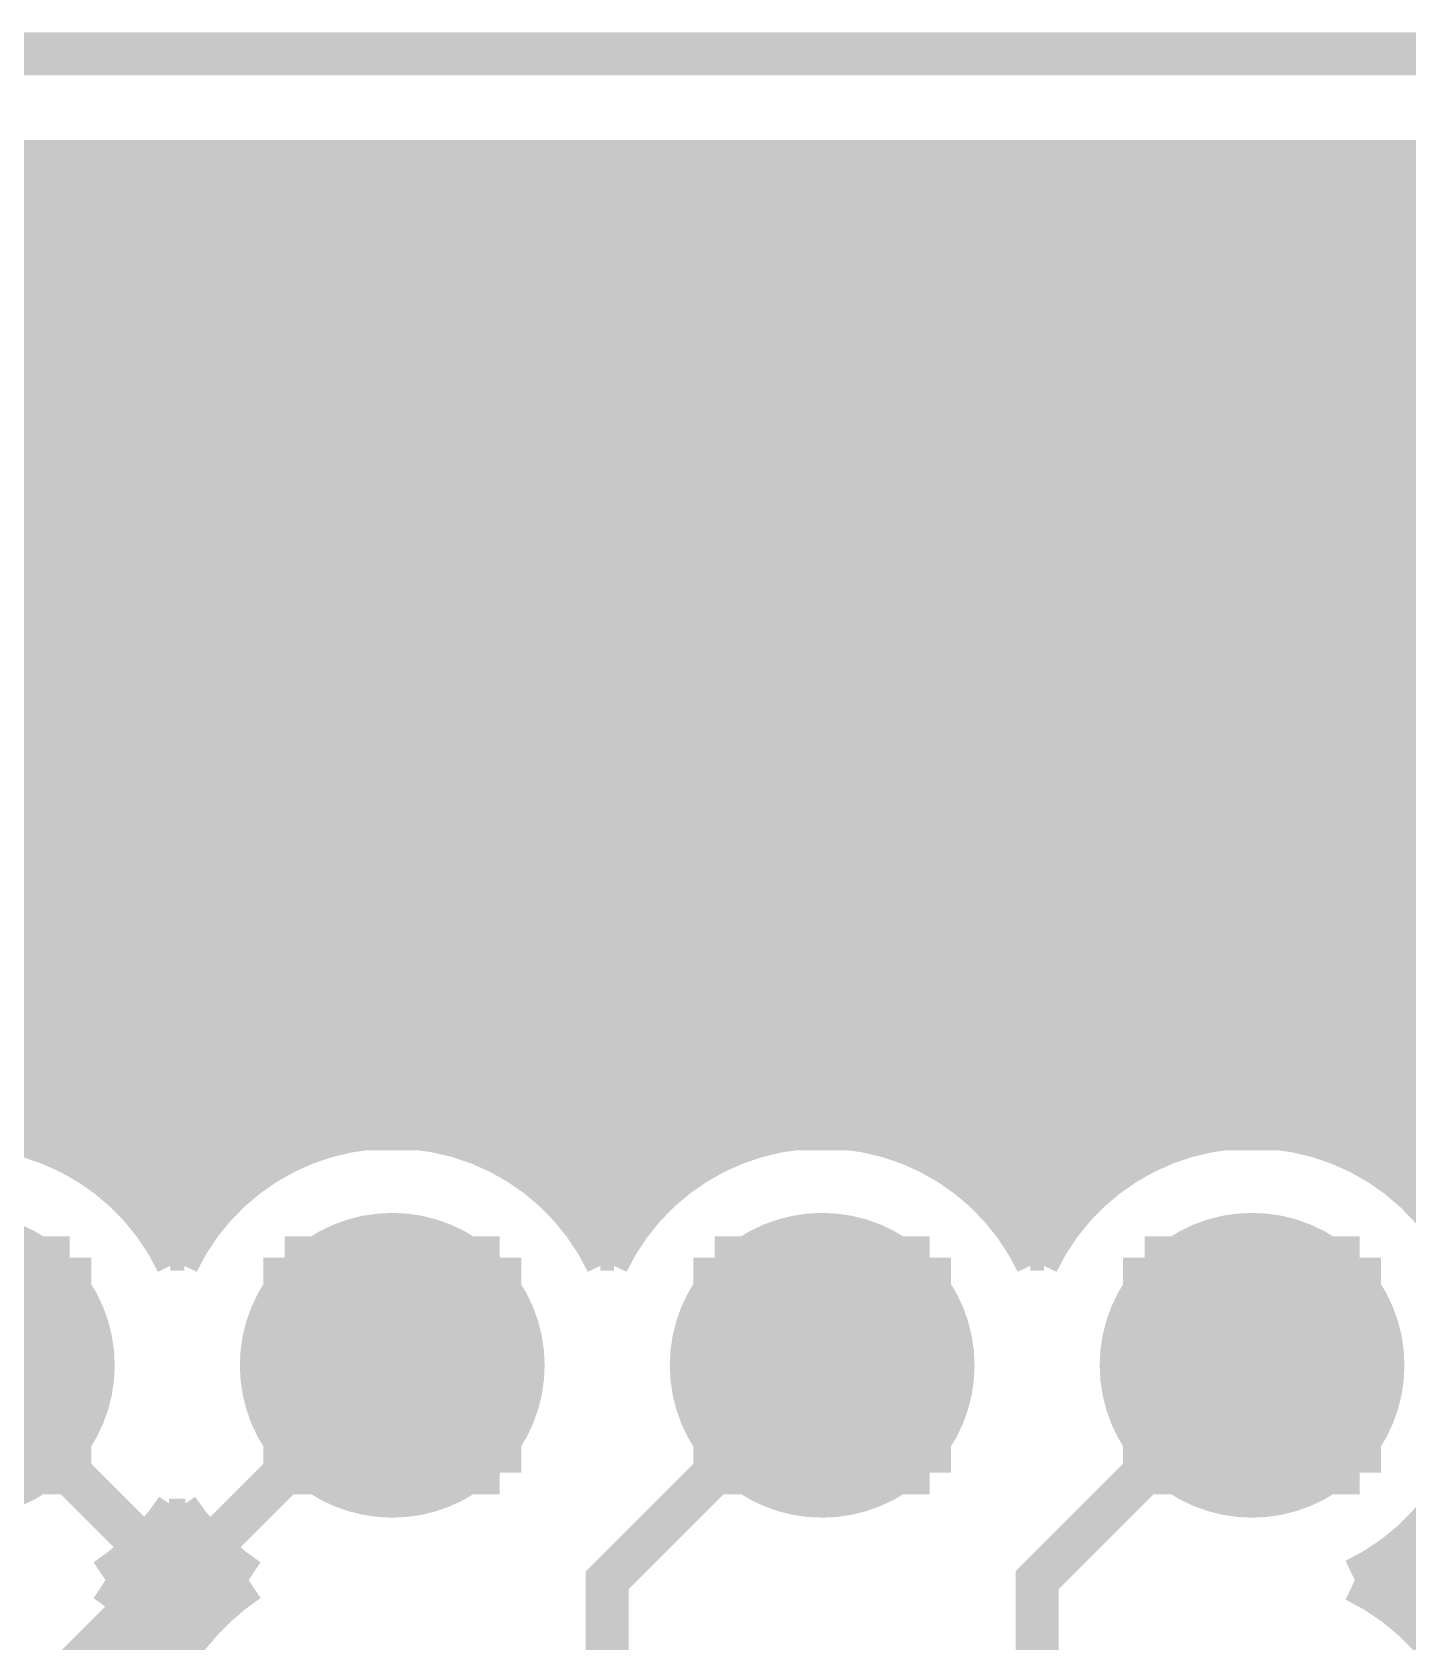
# Model space of a CAD drawing. Extents: x -5 to 157, y -120 to 103.
# Drawn here: x 61.37 to 69.5, y 93.62 to 103.13 of the extents above; entities that cross this region are included whole.
import ezdxf

# ---------------------------------------------------------------- set-up
doc = ezdxf.new("R2010")
doc.units = 0
doc.header["$MEASUREMENT"] = 0
doc.layers.get('0').update_dxf_attribs({"linetype": 'CONTINUOUS'})
for name, color, linetype in [('22-304-2_BOT', 7, 'CONTINUOUS'), ('22-304-2_DRD', 7, 'CONTINUOUS'), ('22-304-2_DRL', 2, 'CONTINUOUS'), ('22-304-2_IN1', 4, 'CONTINUOUS'), ('22-304-2_IN2', 3, 'CONTINUOUS'), ('22-304-2_SMB', 5, 'CONTINUOUS'), ('22-304-2_SMT', 10, 'CONTINUOUS'), ('22-304-2_SST', 11, 'CONTINUOUS'), ('22-304-2_TOP', 13, 'CONTINUOUS'), ('THRUHOLE_TAP', 7, 'CONTINUOUS')]:
    doc.layers.add(name, color=color, linetype=linetype)

# ---------------------------------------------------------------- blocks, each defined once
blk = doc.blocks.new('ROUND_6')
at = {"const_width": 0.90043}
blk.add_lwpolyline([(-0.450214, 0, 1), (0.450214, 0, 1)], format="xyb", close=True, dxfattribs=at)
blk = doc.blocks.new('ROUND_16')
at = {"const_width": 0.54991}
blk.add_lwpolyline([(-0.274954, 0, 1), (0.274954, 0, 1)], format="xyb", close=True, dxfattribs=at)

msp = doc.modelspace()

# ---------------------------------------------------------------- linework, layer by layer
at = {"layer": '22-304-2_BOT', "const_width": 0.254}
for points in [[(82.17662, 102.3366), (35.9156, 102.3366)], [(82.1817, 102.362), (35.941, 102.362)], [(61.2902, 102.362), (61.2902, 99.441)], [(61.5188, 102.362), (61.5188, 99.441)], [(61.7474, 102.362), (61.7474, 99.441)], [(61.976, 102.362), (61.976, 99.441)], [(62.2046, 102.362), (62.2046, 99.441)], [(62.4332, 102.362), (62.4332, 99.441)], [(62.6618, 102.362), (62.6618, 99.441)], [(62.8904, 102.362), (62.8904, 99.441)], [(63.119, 102.362), (63.119, 99.441)], [(63.3476, 102.362), (63.3476, 99.441)], [(63.5762, 102.362), (63.5762, 99.441)], [(63.8048, 102.362), (63.8048, 99.441)], [(64.0334, 102.362), (64.0334, 99.441)], [(64.262, 102.362), (64.262, 99.441)], [(64.4906, 102.362), (64.4906, 99.441)], [(64.7192, 102.362), (64.7192, 99.441)], [(64.9478, 102.362), (64.9478, 99.441)], [(65.1764, 102.362), (65.1764, 99.441)], [(65.405, 102.362), (65.405, 99.441)], [(65.6336, 102.362), (65.6336, 99.441)], [(65.8622, 102.362), (65.8622, 99.441)], [(66.0908, 102.362), (66.0908, 99.441)], [(66.3194, 102.362), (66.3194, 99.441)], [(66.548, 102.362), (66.548, 99.441)], [(66.7766, 102.362), (66.7766, 99.441)], [(67.0052, 102.362), (67.0052, 99.441)], [(67.2338, 102.362), (67.2338, 99.441)], [(67.4624, 102.362), (67.4624, 99.441)], [(67.691, 102.362), (67.691, 99.441)], [(67.9196, 102.362), (67.9196, 99.441)], [(68.1482, 102.362), (68.1482, 99.441)], [(68.3768, 102.362), (68.3768, 99.441)], [(68.6054, 102.362), (68.6054, 99.441)], [(68.834, 102.362), (68.834, 99.441)], [(69.0626, 102.362), (69.0626, 99.441)], [(69.2912, 102.362), (69.2912, 99.441)], [(69.5198, 102.362), (69.5198, 99.441)], [(82.169, 102.108), (35.687, 102.108)], [(82.169, 101.8794), (35.4584, 101.8794)], [(82.169, 101.6508), (35.2298, 101.6508)], [(82.169, 101.4222), (35.0012, 101.4222)], [(82.169, 101.1936), (34.7726, 101.1936)], [(82.169, 100.965), (34.544, 100.965)], [(82.169, 100.7364), (34.3154, 100.7364)], [(79.79664, 100.5078), (34.0868, 100.5078)], [(79.60614, 100.2792), (51.23942, 100.2792)], [(79.51216, 100.0506), (51.46802, 100.0506)], [(77.724, 99.06), (77.47, 98.806), (51.816, 98.806), (50.8, 99.822), (43.307, 99.822), (41.6814, 98.1964), (41.275, 98.1964)], [(44.45, 98.1964), (44.45, 98.298), (44.831, 98.298), (45.847, 99.314), (50.292, 99.314), (51.308, 98.298), (78.867, 98.298), (80.391, 99.822)], [(77.23124, 99.822), (51.69662, 99.822)], [(76.98994, 99.5934), (51.92522, 99.5934)], [(76.90104, 99.441), (52.07762, 99.441)], [(49.53, 98.1964), (49.9364, 97.79), (81.153, 97.79)], [(80.58912, 97.0788), (47.9806, 97.0788)], [(80.5053, 97.155), (49.9364, 97.155)], [(61.2902, 97.155), (61.2902, 96.61906)], [(61.5188, 97.155), (61.5188, 96.54286)], [(61.7474, 97.155), (61.7474, 96.41586)], [(61.976, 97.155), (61.976, 96.22536)], [(62.2046, 97.155), (62.2046, 95.90786)], [(62.4332, 97.155), (62.4332, 96.16948)], [(62.6618, 97.155), (62.6618, 96.3803)], [(62.8904, 97.155), (62.8904, 96.52)], [(63.119, 97.155), (63.119, 96.60382)], [(63.3476, 97.155), (63.3476, 96.64954)], [(63.5762, 97.155), (63.5762, 96.65462)], [(63.8048, 97.155), (63.8048, 96.62414)], [(64.0334, 97.155), (64.0334, 96.55302)], [(64.262, 97.155), (64.262, 96.43364)], [(64.4906, 97.155), (64.4906, 96.25076)], [(64.7192, 97.155), (64.7192, 95.95358)], [(64.9478, 97.155), (64.9478, 96.139)], [(65.1764, 97.155), (65.1764, 96.36252)], [(65.405, 97.155), (65.405, 96.5073)], [(65.6336, 97.155), (65.6336, 96.59874)], [(65.8622, 97.155), (65.8622, 96.647)], [(66.0908, 97.155), (66.0908, 96.65716)], [(66.3194, 97.155), (66.3194, 96.62922)], [(66.548, 97.155), (66.548, 96.56318)], [(66.7766, 97.155), (66.7766, 96.44888)], [(67.0052, 97.155), (67.0052, 96.27362)], [(67.2338, 97.155), (67.2338, 95.99676)], [(67.4624, 97.155), (67.4624, 96.10598)], [(67.691, 97.155), (67.691, 96.3422)], [(67.9196, 97.155), (67.9196, 96.49206)], [(68.1482, 97.155), (68.1482, 96.58858)], [(68.3768, 97.155), (68.3768, 96.64192)], [(68.6054, 97.155), (68.6054, 96.65716)], [(68.834, 97.155), (68.834, 96.6343)], [(69.0626, 97.155), (69.0626, 96.57334)], [(69.2912, 97.155), (69.2912, 96.46412)], [(69.5198, 97.155), (69.5198, 96.29902)], [(82.169, 96.8502), (47.9806, 96.8502)], [(63.1825, 96.6216), (61.2775, 96.6216)], [(65.7225, 96.6216), (63.8175, 96.6216)], [(68.2625, 96.6216), (66.3575, 96.6216)], [(70.8025, 96.6216), (68.8975, 96.6216)], [(62.67704, 96.393), (61.78296, 96.393)], [(65.21704, 96.393), (64.32296, 96.393)], [(67.75704, 96.393), (66.86296, 96.393)], [(70.29704, 96.393), (69.40296, 96.393)], [(62.42812, 96.1644), (62.02934, 96.1644)], [(64.96812, 96.1644), (64.56934, 96.1644)], [(67.50812, 96.1644), (67.10934, 96.1644)], [(62.27064, 95.9358), (62.18936, 95.9358)], [(64.81064, 95.9358), (64.72936, 95.9358)], [(67.35064, 95.9358), (67.26936, 95.9358)], [(60.96, 95.25), (62.23, 93.98), (62.23, 92.202), (60.579, 90.551), (60.579, 77.343), (62.27064, 75.65136), (62.27064, 74.95032)]]:
    msp.add_lwpolyline(points, dxfattribs=at)
for points in [[(62.23, 95.85706, 0.2888822), (60.96, 96.65716)], [(63.5, 96.65716, 0.2888824), (62.23, 95.85706)], [(64.77, 95.85706, 0.2888822), (63.5, 96.65716)], [(66.04, 96.65716, 0.2888824), (64.77, 95.85706)], [(67.31, 95.85706, 0.2888822), (66.04, 96.65716)], [(68.58, 96.65716, 0.2888824), (67.31, 95.85706)], [(69.85, 95.85706, 0.2888822), (68.58, 96.65716)]]:
    msp.add_lwpolyline(points, format="xyb", dxfattribs=at)
at = {"layer": '22-304-2_DRD', "const_width": 0.254}
for points in [[(44.99864, -115.99926), (44.99864, 25.99944), (48.00092, 28.99918), (86.79942, 28.99918), (89.79916, 25.99944), (89.79916, -31.0007), (92.7989, -34.00044), (136.79932, -34.00044), (139.79906, -31.0007), (139.79906, 58.0009), (136.79932, 61.00064), (115.30076, 61.00064), (107.29976, 68.9991), (107.29976, 94.99854), (99.29876, 102.99954), (35.49904, 102.99954), (27.50058, 94.99854), (27.50058, 68.9991), (19.49958, 61.00064), (-1.99898, 61.00064), (-4.99872, 58.0009), (-4.99872, -2.99974), (18.00098, -25.99944), (18.00098, -115.99926)], [(61.595, 95.885), (60.325, 95.885)], [(61.595, 95.885), (60.325, 94.615)], [(61.595, 94.615), (60.325, 95.885)], [(61.595, 94.615), (61.595, 95.885)], [(62.865, 95.885), (62.865, 94.615)], [(64.135, 95.885), (62.865, 95.885)], [(64.135, 95.885), (62.865, 94.615)], [(64.135, 94.615), (62.865, 95.885)], [(64.135, 94.615), (64.135, 95.885)], [(65.405, 95.885), (65.405, 94.615)], [(66.675, 95.885), (65.405, 95.885)], [(66.675, 95.885), (65.405, 94.615)], [(66.675, 94.615), (65.405, 95.885)], [(66.675, 94.615), (66.675, 95.885)], [(67.945, 95.885), (67.945, 94.615)], [(69.215, 95.885), (67.945, 95.885)], [(69.215, 95.885), (67.945, 94.615)], [(69.215, 94.615), (67.945, 95.885)], [(69.215, 94.615), (69.215, 95.885)], [(60.325, 94.615), (61.595, 94.615)], [(62.865, 94.615), (64.135, 94.615)], [(65.405, 94.615), (66.675, 94.615)], [(67.945, 94.615), (69.215, 94.615)]]:
    msp.add_lwpolyline(points, dxfattribs=at)
at = {"layer": '22-304-2_DRL', "const_width": 0.254}
msp.add_lwpolyline([(44.99864, -115.99926), (44.99864, 25.99944), (48.00092, 28.99918), (86.79942, 28.99918), (89.79916, 25.99944), (89.79916, -31.0007), (92.7989, -34.00044), (136.79932, -34.00044), (139.79906, -31.0007), (139.79906, 58.0009), (136.79932, 61.00064), (115.30076, 61.00064), (107.29976, 68.9991), (107.29976, 94.99854), (99.29876, 102.99954), (35.49904, 102.99954), (27.50058, 94.99854), (27.50058, 68.9991), (19.49958, 61.00064), (-1.99898, 61.00064), (-4.99872, 58.0009), (-4.99872, -2.99974), (18.00098, -25.99944), (18.00098, -115.99926)], dxfattribs=at)
at = {"layer": '22-304-2_IN1', "const_width": 0.254}
for points in [[(82.296, 102.362), (36.068, 102.362), (28.702, 94.996), (28.702, 68.326), (20.574, 60.198), (-1.778, 60.198), (-4.191, 57.785), (-4.191, -2.667), (18.669, -25.527)], [(61.4172, 102.362), (61.4172, 96.58096)], [(61.6458, 102.362), (61.6458, 96.47936)], [(61.8744, 102.362), (61.8744, 96.31934)], [(62.103, 102.362), (62.103, 96.07296)], [(62.3316, 102.362), (62.3316, 96.03486)], [(62.5602, 102.362), (62.5602, 96.29902)], [(62.7888, 102.362), (62.7888, 96.46412)], [(63.0174, 102.362), (63.0174, 96.57334)], [(63.246, 102.362), (63.246, 96.6343)], [(63.4746, 102.362), (63.4746, 96.65716)], [(63.7032, 102.362), (63.7032, 96.64192)], [(63.9318, 102.362), (63.9318, 96.58858)], [(64.1604, 102.362), (64.1604, 96.49206)], [(64.389, 102.362), (64.389, 96.3422)], [(64.6176, 102.362), (64.6176, 96.10598)], [(64.8462, 102.362), (64.8462, 95.99676)], [(65.0748, 102.362), (65.0748, 96.27362)], [(65.3034, 102.362), (65.3034, 96.44888)], [(65.532, 102.362), (65.532, 96.56318)], [(65.7606, 102.362), (65.7606, 96.62922)], [(65.9892, 102.362), (65.9892, 96.65716)], [(66.2178, 102.362), (66.2178, 96.647)], [(66.4464, 102.362), (66.4464, 96.59874)], [(66.675, 102.362), (66.675, 96.5073)], [(66.9036, 102.362), (66.9036, 96.36252)], [(67.1322, 102.362), (67.1322, 96.139)], [(67.3608, 102.362), (67.3608, 95.95358)], [(67.5894, 102.362), (67.5894, 96.25076)], [(67.818, 102.362), (67.818, 96.43364)], [(68.0466, 102.362), (68.0466, 96.55302)], [(68.2752, 102.362), (68.2752, 96.62414)], [(68.5038, 102.362), (68.5038, 96.65462)], [(68.7324, 102.362), (68.7324, 96.64954)], [(68.961, 102.362), (68.961, 96.60382)], [(69.1896, 102.362), (69.1896, 96.52)], [(69.4182, 102.362), (69.4182, 96.3803)], [(82.296, 102.235), (35.941, 102.235)], [(82.296, 102.0064), (35.7124, 102.0064)], [(82.296, 101.7778), (35.4838, 101.7778)], [(82.296, 101.5492), (35.2552, 101.5492)], [(82.296, 101.3206), (35.0266, 101.3206)], [(82.296, 101.092), (34.798, 101.092)], [(82.296, 100.8634), (34.5694, 100.8634)], [(79.98714, 100.6348), (34.3408, 100.6348)], [(79.69504, 100.4062), (34.1122, 100.4062)], [(79.55534, 100.1776), (33.8836, 100.1776)], [(77.54112, 99.949), (33.655, 99.949)], [(77.1017, 99.7204), (33.4264, 99.7204)], [(76.92644, 99.4918), (33.1978, 99.4918)], [(76.84008, 99.2632), (32.9692, 99.2632)], [(76.81722, 99.0346), (32.7406, 99.0346)], [(76.85278, 98.806), (32.512, 98.806)], [(76.95438, 98.5774), (32.2834, 98.5774)], [(77.16012, 98.3488), (32.0548, 98.3488)], [(80.30718, 98.1202), (48.64608, 98.1202)], [(80.2513, 97.8916), (48.84928, 97.8916)], [(80.25384, 97.663), (48.95342, 97.663)], [(80.31734, 97.4344), (48.98898, 97.4344)], [(80.45704, 97.2058), (48.96612, 97.2058)], [(80.74914, 96.9772), (48.87976, 96.9772)], [(82.296, 96.7486), (48.7045, 96.7486)], [(62.8904, 96.52), (61.56706, 96.52)], [(65.4304, 96.52), (64.10706, 96.52)], [(67.9704, 96.52), (66.64706, 96.52)], [(70.5104, 96.52), (69.18706, 96.52)], [(62.55258, 96.2914), (61.90742, 96.2914)], [(65.09258, 96.2914), (64.44742, 96.2914)], [(67.63258, 96.2914), (66.98742, 96.2914)], [(70.17258, 96.2914), (69.52742, 96.2914)], [(62.34938, 96.0628), (62.10808, 96.0628)], [(64.88938, 96.0628), (64.64808, 96.0628)], [(67.42938, 96.0628), (67.18808, 96.0628)], [(70.14464, 94.234), (69.55536, 94.234)], [(69.4182, 94.11716), (69.4182, 93.8403)], [(70.46214, 94.0054), (69.23786, 94.0054)], [(70.20052, 93.7768), (69.49948, 93.7768)]]:
    msp.add_lwpolyline(points, dxfattribs=at)
for points in [[(62.23, 95.85706, 0.2888822), (60.96, 96.65716)], [(63.5, 96.65716, 0.2888824), (62.23, 95.85706)], [(64.77, 95.85706, 0.2888822), (63.5, 96.65716)], [(66.04, 96.65716, 0.2888824), (64.77, 95.85706)], [(67.31, 95.85706, 0.2888822), (66.04, 96.65716)], [(68.58, 96.65716, 0.2888824), (67.31, 95.85706)], [(69.85, 95.85706, 0.2888822), (68.58, 96.65716)], [(69.18706, 93.98, 0.1709832), (69.84901, 94.64087)], [(69.85, 93.31706, 0.171402), (69.18706, 93.98)]]:
    msp.add_lwpolyline(points, format="xyb", dxfattribs=at)
at = {"layer": '22-304-2_IN2'}
for points, const_width in [([(83.10626, 102.3366), (35.9156, 102.3366)], 0.254), ([(83.13166, 102.362), (35.941, 102.362)], 0.254), ([(61.2902, 102.362), (61.2902, 96.74098)], 0.254), ([(61.5188, 102.362), (61.5188, 96.66986)], 0.254), ([(61.7474, 102.362), (61.7474, 96.5581)], 0.254), ([(61.976, 102.362), (61.976, 96.38792)], 0.254), ([(62.2046, 102.362), (62.2046, 96.13392)], 0.254), ([(62.4332, 102.362), (62.4332, 96.3422)], 0.254), ([(62.6618, 102.362), (62.6618, 96.52508)], 0.254), ([(62.8904, 102.362), (62.8904, 96.64954)], 0.254), ([(63.119, 102.362), (63.119, 96.72828)], 0.254), ([(63.3476, 102.362), (63.3476, 96.76892)], 0.254), ([(63.5762, 102.362), (63.5762, 96.774)], 0.254), ([(63.8048, 102.362), (63.8048, 96.74606)], 0.254), ([(64.0334, 102.362), (64.0334, 96.68002)], 0.254), ([(64.262, 102.362), (64.262, 96.57334)], 0.254), ([(64.4906, 102.362), (64.4906, 96.41078)], 0.254), ([(64.7192, 102.362), (64.7192, 96.16694)], 0.254), ([(64.9478, 102.362), (64.9478, 96.3168)], 0.254), ([(65.1764, 102.362), (65.1764, 96.5073)], 0.254), ([(65.405, 102.362), (65.405, 96.63684)], 0.254), ([(65.6336, 102.362), (65.6336, 96.72066)], 0.254), ([(65.8622, 102.362), (65.8622, 96.76638)], 0.254), ([(66.0908, 102.362), (66.0908, 96.77654)], 0.254), ([(66.3194, 102.362), (66.3194, 96.75114)], 0.254), ([(66.548, 102.362), (66.548, 96.69018)], 0.254), ([(66.7766, 102.362), (66.7766, 96.58604)], 0.254), ([(67.0052, 102.362), (67.0052, 96.4311)], 0.254), ([(67.2338, 102.362), (67.2338, 96.19996)], 0.254), ([(67.4624, 102.362), (67.4624, 96.28886)], 0.254), ([(67.691, 102.362), (67.691, 96.48952)], 0.254), ([(67.9196, 102.362), (67.9196, 96.62668)], 0.254), ([(68.1482, 102.362), (68.1482, 96.71304)], 0.254), ([(68.3768, 102.362), (68.3768, 96.7613)], 0.254), ([(68.6054, 102.362), (68.6054, 96.77654)], 0.254), ([(68.834, 102.362), (68.834, 96.75368)], 0.254), ([(69.0626, 102.362), (69.0626, 96.6978)], 0.254), ([(69.2912, 102.362), (69.2912, 96.60128)], 0.254), ([(69.5198, 102.362), (69.5198, 96.45142)], 0.254), ([(82.92846, 102.108), (35.687, 102.108)], 0.254), ([(82.83194, 101.8794), (35.4584, 101.8794)], 0.254), ([(82.79384, 101.6508), (35.2298, 101.6508)], 0.254), ([(82.80908, 101.4222), (35.0012, 101.4222)], 0.254), ([(82.87766, 101.1936), (34.7726, 101.1936)], 0.254), ([(83.01228, 100.965), (34.544, 100.965)], 0.254), ([(79.92364, 100.7364), (34.3154, 100.7364)], 0.254), ([(79.62646, 100.5078), (34.0868, 100.5078)], 0.254), ([(79.47152, 100.2792), (33.8582, 100.2792)], 0.254), ([(77.45476, 100.0506), (33.6296, 100.0506)], 0.254), ([(77.03566, 99.822), (33.401, 99.822)], 0.254), ([(76.8477, 99.5934), (33.1724, 99.5934)], 0.254), ([(76.74356, 99.3648), (32.9438, 99.3648)], 0.254), ([(76.70038, 99.1362), (32.7152, 99.1362)], 0.254), ([(76.708, 98.9076), (32.4866, 98.9076)], 0.254), ([(76.7715, 98.679), (32.258, 98.679)], 0.254), ([(76.8985, 98.4504), (32.0294, 98.4504)], 0.254), ([(77.13218, 98.2218), (31.8008, 98.2218)], 0.254), ([(80.14716, 97.9932), (31.5722, 97.9932)], 0.254), ([(80.12684, 97.7646), (31.3436, 97.7646)], 0.254), ([(80.15732, 97.536), (31.115, 97.536)], 0.254), ([(80.24622, 97.3074), (30.8864, 97.3074)], 0.254), ([(80.41386, 97.0788), (30.6578, 97.0788)], 0.254), ([(80.74152, 96.8502), (30.4292, 96.8502)], 0.254), ([(62.82944, 96.6216), (61.63056, 96.6216)], 0.254), ([(65.36944, 96.6216), (64.17056, 96.6216)], 0.254), ([(67.90944, 96.6216), (66.71056, 96.6216)], 0.254), ([(70.44944, 96.6216), (69.25056, 96.6216)], 0.254), ([(62.48654, 96.393), (61.97092, 96.393)], 0.254), ([(65.02654, 96.393), (64.51092, 96.393)], 0.254), ([(67.56654, 96.393), (67.05092, 96.393)], 0.254), ([(70.10654, 96.393), (69.59092, 96.393)], 0.254), ([(62.27826, 96.1644), (62.18174, 96.1644)], 0.254), ([(64.81826, 96.1644), (64.72174, 96.1644)], 0.254), ([(67.35826, 96.1644), (67.26174, 96.1644)], 0.254), ([(62.27826, 94.3356), (62.18174, 94.3356)], 0.254), ([(62.2046, 94.36608), (62.2046, 93.59392)], 0.254), ([(62.4332, 94.1578), (62.4332, 93.8022)], 0.254), ([(62.48654, 94.107), (61.97092, 94.107)], 0.254), ([(61.976, 94.10954), (61.976, 93.84792)], 0.254), ([(62.51702, 93.8784), (61.94298, 93.8784)], 0.254), ([(61.99378, 93.74378), (60.96, 92.71)], 0.381), ([(62.29604, 93.6498), (62.16142, 93.6498)], 0.254)]:
    msp.add_lwpolyline(points, dxfattribs=dict(at, const_width=const_width))
at = {"layer": '22-304-2_IN2', "const_width": 0.254}
for points in [[(62.23, 96.09582, 0.2508876), (60.96, 96.77588)], [(63.5, 96.77654, 0.2508879), (62.22945, 96.09618)], [(64.77, 96.09582, 0.2508876), (63.5, 96.77588)], [(66.04, 96.77654, 0.2508879), (64.76945, 96.09618)], [(67.31, 96.09582, 0.2508876), (66.04, 96.77588)], [(68.58, 96.77654, 0.2508879), (67.30945, 96.09618)], [(69.85, 96.09582, 0.2508876), (68.58, 96.77588)], [(61.80582, 93.98, 0.0989031), (62.22883, 94.40242)], [(62.23, 94.40164, 0.0985538), (62.65164, 93.98)], [(62.23, 93.55582, 0.0992526), (61.80582, 93.98)], [(62.65164, 93.98, 0.0989033), (62.22883, 93.5566)]]:
    msp.add_lwpolyline(points, format="xyb", dxfattribs=at)
at = {"layer": '22-304-2_SST', "const_width": 0.1524}
for points in [[(67.87642, 99.48418), (67.87642, 100.50018), (67.75958, 100.33)], [(66.86042, 99.822), (66.86042, 99.65182), (66.92138, 99.48418), (67.1576, 99.48418), (67.21602, 99.65182), (67.21602, 100.50018)], [(67.27698, 100.50018), (67.03822, 100.50018)], [(67.9958, 99.48418), (67.75958, 99.48418)], [(54.1655, 97.5995), (80.4545, 97.5995), (80.4545, 90.3605), (69.85, 90.3605), (69.85, 89.535), (81.28, 89.535), (81.28, 98.806), (80.01, 98.806), (80.01, 98.425), (68.58, 98.425), (68.58, 98.806), (66.04, 98.806), (66.04, 98.425), (54.61, 98.425)], [(80.01, 97.155), (54.61, 97.155)], [(63.1825, 95.08998), (63.1825, 95.40748), (63.1825, 95.5675), (63.8175, 95.5675), (63.8175, 95.40748), (63.8175, 95.08998), (63.8175, 94.9325), (63.1825, 94.9325), (63.1825, 95.08998), (63.8175, 95.08998)], [(65.7225, 95.08998), (65.7225, 95.40748), (65.7225, 95.5675), (66.3575, 95.5675), (66.3575, 95.40748), (66.3575, 95.08998), (66.3575, 94.9325), (65.7225, 94.9325), (65.7225, 95.08998), (66.3575, 95.08998)], [(68.2625, 95.08998), (68.2625, 95.40748), (68.2625, 95.5675), (68.8975, 95.5675), (68.8975, 95.40748), (68.8975, 95.08998), (68.8975, 94.9325), (68.2625, 94.9325), (68.2625, 95.08998), (68.8975, 95.08998)], [(63.1825, 95.40748), (63.8175, 95.40748)], [(65.7225, 95.40748), (66.3575, 95.40748)], [(68.2625, 95.40748), (68.8975, 95.40748)]]:
    msp.add_lwpolyline(points, dxfattribs=at)
at = {"layer": '22-304-2_TOP'}
for points, const_width in [([(82.17662, 102.3366), (35.9156, 102.3366)], 0.254), ([(82.1817, 102.362), (35.941, 102.362)], 0.254), ([(61.2902, 102.362), (61.2902, 98.298)], 0.254), ([(61.5188, 102.362), (61.5188, 98.298)], 0.254), ([(61.7474, 102.362), (61.7474, 98.298)], 0.254), ([(61.976, 102.362), (61.976, 98.298)], 0.254), ([(62.2046, 102.362), (62.2046, 98.298)], 0.254), ([(62.4332, 102.362), (62.4332, 98.298)], 0.254), ([(62.6618, 102.362), (62.6618, 98.298)], 0.254), ([(62.8904, 102.362), (62.8904, 98.298)], 0.254), ([(63.119, 102.362), (63.119, 98.298)], 0.254), ([(63.3476, 102.362), (63.3476, 98.298)], 0.254), ([(63.5762, 102.362), (63.5762, 98.298)], 0.254), ([(63.8048, 102.362), (63.8048, 98.298)], 0.254), ([(64.0334, 102.362), (64.0334, 98.298)], 0.254), ([(64.262, 102.362), (64.262, 98.298)], 0.254), ([(64.4906, 102.362), (64.4906, 98.298)], 0.254), ([(64.7192, 102.362), (64.7192, 98.298)], 0.254), ([(64.9478, 102.362), (64.9478, 98.298)], 0.254), ([(65.1764, 102.362), (65.1764, 98.298)], 0.254), ([(65.405, 102.362), (65.405, 98.298)], 0.254), ([(65.6336, 102.362), (65.6336, 98.298)], 0.254), ([(65.8622, 102.362), (65.8622, 98.298)], 0.254), ([(66.0908, 102.362), (66.0908, 98.298)], 0.254), ([(66.3194, 102.362), (66.3194, 98.298)], 0.254), ([(66.548, 102.362), (66.548, 98.298)], 0.254), ([(66.7766, 102.362), (66.7766, 98.298)], 0.254), ([(67.0052, 102.362), (67.0052, 98.298)], 0.254), ([(67.2338, 102.362), (67.2338, 98.298)], 0.254), ([(67.4624, 102.362), (67.4624, 98.298)], 0.254), ([(67.691, 102.362), (67.691, 98.298)], 0.254), ([(67.9196, 102.362), (67.9196, 98.298)], 0.254), ([(68.1482, 102.362), (68.1482, 98.298)], 0.254), ([(68.3768, 102.362), (68.3768, 98.298)], 0.254), ([(68.6054, 102.362), (68.6054, 98.298)], 0.254), ([(68.834, 102.362), (68.834, 98.298)], 0.254), ([(69.0626, 102.362), (69.0626, 98.298)], 0.254), ([(69.2912, 102.362), (69.2912, 98.298)], 0.254), ([(69.5198, 102.362), (69.5198, 98.298)], 0.254), ([(82.169, 102.108), (35.687, 102.108)], 0.254), ([(82.169, 101.8794), (35.4584, 101.8794)], 0.254), ([(82.169, 101.6508), (35.2298, 101.6508)], 0.254), ([(82.169, 101.4222), (35.0012, 101.4222)], 0.254), ([(82.169, 101.1936), (34.7726, 101.1936)], 0.254), ([(82.169, 100.965), (34.544, 100.965)], 0.254), ([(82.169, 100.7364), (34.3154, 100.7364)], 0.254), ([(79.79664, 100.5078), (34.0868, 100.5078)], 0.254), ([(79.60614, 100.2792), (33.8582, 100.2792)], 0.254), ([(79.51216, 100.0506), (33.6296, 100.0506)], 0.254), ([(77.23124, 99.822), (33.401, 99.822)], 0.254), ([(76.98994, 99.5934), (33.1724, 99.5934)], 0.254), ([(76.86802, 99.3648), (32.9438, 99.3648)], 0.254), ([(76.81976, 99.1362), (32.7152, 99.1362)], 0.254), ([(76.82992, 98.9076), (32.4866, 98.9076)], 0.254), ([(76.90104, 98.679), (32.258, 98.679)], 0.254), ([(77.0509, 98.4504), (32.0294, 98.4504)], 0.254), ([(77.23124, 98.298), (56.896, 98.298)], 0.254), ([(76.2, 92.71), (77.343, 92.71), (78.232, 93.599), (78.232, 96.266), (77.343, 97.155), (56.896, 97.155), (55.753, 96.012), (55.753, 93.726), (56.769, 92.71), (58.42, 92.71)], 1.27), ([(0.02032, 47.64532), (-0.23368, 47.64532), (-1.397, 46.482), (-1.397, 42.037), (-0.254, 40.894), (4.699, 40.894), (14.224, 50.419), (14.224, 55.245), (16.891, 57.912), (28.448, 57.912), (41.021, 70.485), (41.021, 78.74), (51.943, 89.662), (66.167, 89.662), (67.31, 90.805), (67.31, 93.98), (68.58, 95.25)], 0.254), ([(66.04, 95.25), (64.77, 93.98), (64.77, 91.44), (64.008, 90.678), (51.435, 90.678), (40.132, 79.375), (32.639, 79.375), (30.099, 76.835), (30.099, 61.087), (27.94, 58.928), (16.383, 58.928), (13.208, 55.753), (13.208, 52.705), (9.652, 49.149), (9.652, 46.609), (4.445, 41.402), (1.26238, 41.402), (0.02032, 42.64406)], 0.254), ([(2.51968, 45.14596), (7.42696, 45.14596), (9.144, 46.863), (9.144, 49.403), (12.7, 52.959), (12.7, 56.134), (16.002, 59.436), (27.686, 59.436), (29.591, 61.341), (29.591, 77.089), (32.385, 79.883), (39.878, 79.883), (51.181, 91.186), (61.849, 91.186), (62.23, 91.567), (62.23, 93.98), (63.5, 95.25)], 0.254)]:
    msp.add_lwpolyline(points, dxfattribs=dict(at, const_width=const_width))

# ---------------------------------------------------------------- block references
at = {"layer": '22-304-2_BOT'}
for p in [(60.96, 95.25), (63.5, 95.25), (66.04, 95.25), (68.58, 95.25)]:
    msp.add_blockref('ROUND_6', p, dxfattribs=at)
at = {"layer": '22-304-2_DRL'}
for p in [(60.96, 95.25), (63.5, 95.25), (66.04, 95.25), (68.58, 95.25)]:
    msp.add_blockref('ROUND_16', p, dxfattribs=at)
at = {"layer": '22-304-2_IN1'}
for p in [(60.96, 95.25), (63.5, 95.25), (66.04, 95.25), (68.58, 95.25)]:
    msp.add_blockref('ROUND_6', p, dxfattribs=at)
at = {"layer": '22-304-2_IN2'}
for p in [(60.96, 95.25), (63.5, 95.25), (66.04, 95.25), (68.58, 95.25)]:
    msp.add_blockref('ROUND_6', p, dxfattribs=at)
at = {"layer": '22-304-2_SMB'}
for p in [(60.96, 95.25), (63.5, 95.25), (66.04, 95.25), (68.58, 95.25)]:
    msp.add_blockref('ROUND_6', p, dxfattribs=at)
at = {"layer": '22-304-2_SMT'}
for p in [(60.96, 95.25), (63.5, 95.25), (66.04, 95.25), (68.58, 95.25)]:
    msp.add_blockref('ROUND_6', p, dxfattribs=at)
at = {"layer": '22-304-2_TOP'}
for p in [(60.96, 95.25), (63.5, 95.25), (66.04, 95.25), (68.58, 95.25)]:
    msp.add_blockref('ROUND_6', p, dxfattribs=at)
at = {"layer": 'THRUHOLE_TAP'}
for p in [(60.96, 95.25), (63.5, 95.25), (66.04, 95.25), (68.58, 95.25)]:
    msp.add_blockref('ROUND_16', p, dxfattribs=at)

doc.saveas('drawing.dxf')
